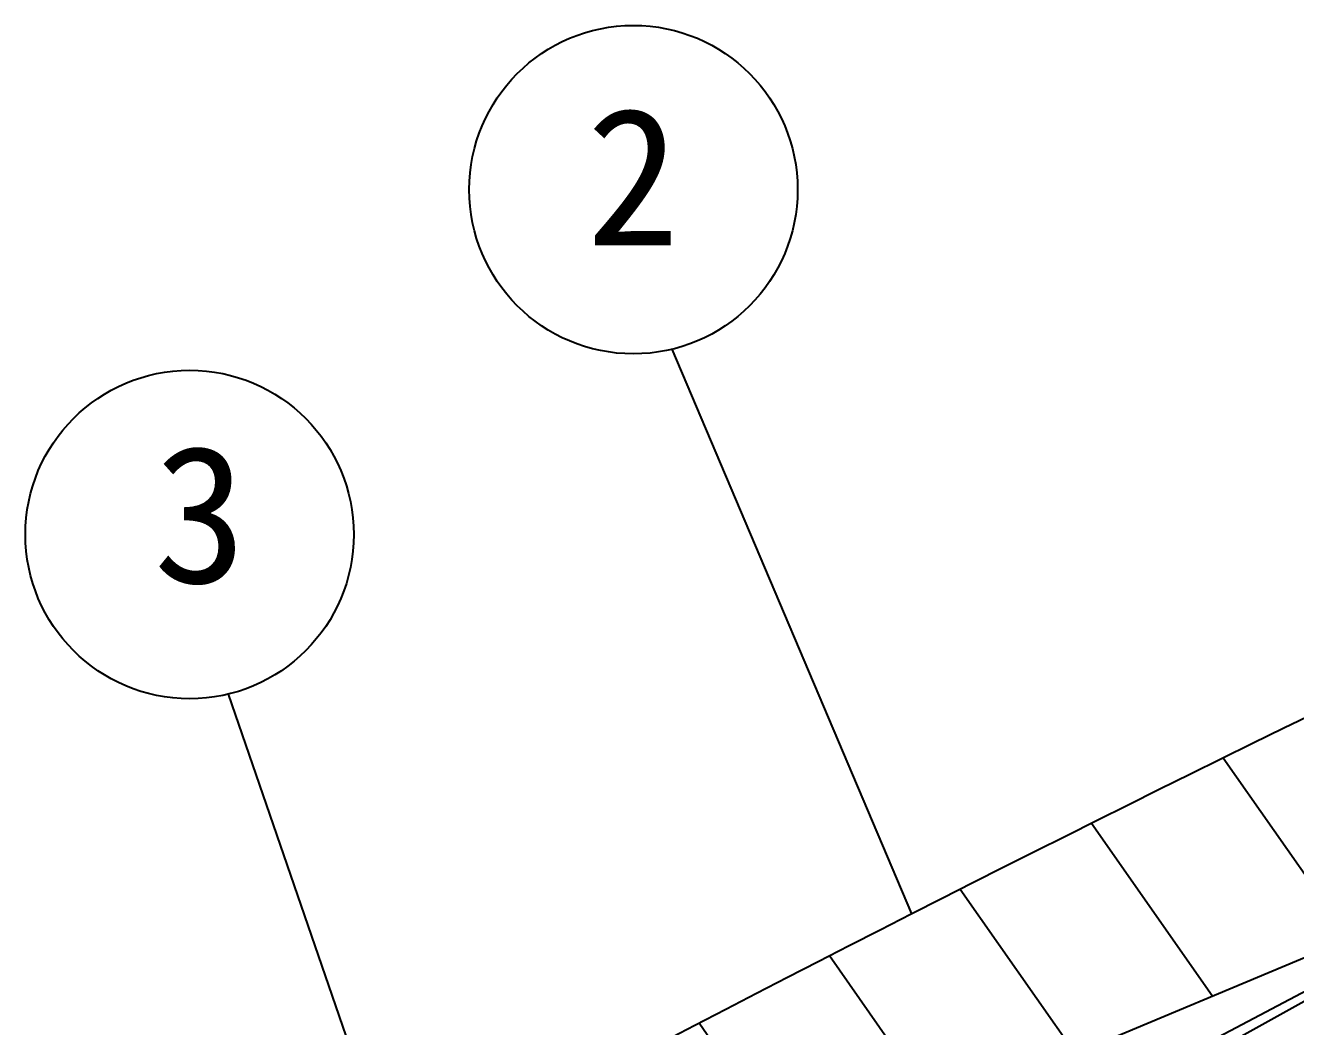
# Model space of a CAD drawing. Extents: x -7342 to 109, y -2713 to 214.
# Drawn here: x -5615.67 to -5587.93, y -2507.84 to -2485.97 of the extents above; entities that cross this region are included whole.
import ezdxf

# ---------------------------------------------------------------- set-up
doc = ezdxf.new("R2010")
doc.units = 0
doc.header["$LTSCALE"] = 7
doc.layers.get('0').update_dxf_attribs({"color": 2, "linetype": 'CONTINUOUS'})
doc.styles.add('\\M+5D1F9\\M+5CABD 1', font='')
doc.styles.get('\\M+5D1F9\\M+5CABD 1').set_extended_font_data('宋体')

msp = doc.modelspace()

# ---------------------------------------------------------------- hatches: boundary and pattern name
at = {"linetype": 'Continuous'}
h = msp.add_hatch(dxfattribs=at)
h.set_pattern_fill('ANSI31', color=3, angle=260, style=0)
h.set_pattern_definition([(305, (-6304.207033930691, -2145.537392710246), (2.600807740617549, 1.821105185414571), [])])
edge = h.paths.add_edge_path(flags=0)
edge.add_line((-5612.732883281415, -2515.786176989376), (-5612.517768906615, -2516.588123378476))
edge.add_arc((-5610.801172305015, -2515.268014173776), 2.000000000000182, 118.6155855240075, 195.0155631222989)
edge.add_arc((-5324.400633498427, -3040.223946883151), 599.9999999999735, 113.9810596827, 118.6155854546002)
edge.add_arc((-5567.854976432314, -2492.929708999376), 0.9999999788999366, 28.05063891379508, 113.981059478107)
edge.add_line((-5566.637463212615, -2493.088123378476), (-5566.972443995315, -2492.459457195576))
edge.add_line((-5566.107873966415, -2494.807270465576), (-5566.637463212615, -2493.088123378476))
edge.add_arc((-5566.585714940416, -2494.954471040876), 0.5000000000000515, 299.0506389141106, 377.1216310276032)
edge.add_line((-5566.587244954215, -2495.527278373276), (-5566.342923723614, -2495.391566482576))
edge.add_arc((-5566.101662272916, -2496.401469687175), 1.000000459198407, 119.050637409275, 152.4656467702328)
edge.add_arc((-5571.462521394215, -2493.608324919976), 5.044823649699975, 265.6186349605994, 332.4826428653996)
edge.add_arc((-5571.923969614714, -2499.635557598675), 1.000000459799253, 85.63564275039, 119.0506334856099)
edge.add_line((-5580.780225505914, -2503.410982227076), (-5572.409552281314, -2498.761366276576))
edge.add_arc((-5581.265544272819, -2502.536644886368), 0.9999930698085923, 292.6896933340477, 299.0670021296785)
edge.add_line((-5597.455418335115, -2510.389687078976), (-5580.879803980215, -2503.459214735376))
edge.add_line((-5597.455418335115, -2510.389687078976), (-5595.819703832414, -2513.653055614776))
edge.add_line((-5595.819703832414, -2513.653055614775), (-5596.887752741614, -2514.200112766775))
edge.add_line((-5599.205993881815, -2509.769801042776), (-5596.887752741615, -2514.200112766776))
edge.add_line((-5602.684466268114, -2511.551482743475), (-5599.205993881815, -2509.769801042776))
edge.add_line((-5602.684466268114, -2511.551482743475), (-5602.200086503214, -2512.539280751876))
edge.add_line((-5609.320412564515, -2516.186328431876), (-5602.200086503215, -2512.539280751876))
edge.add_line((-5609.838970911715, -2515.216036773376), (-5609.320412564515, -2516.186328431876))
edge.add_line((-5612.517768906615, -2516.588123378476), (-5609.838970911715, -2515.216036773376))

# ---------------------------------------------------------------- linework, layer by layer
at = {"color": 6}
for p, q in [((-5596.313799230295, -2505.375154885224), (-5601.543551933615, -2493.043306707609)), ((-5605.040086503215, -2518.538123378476), (-5611.237837466499, -2500.574425496397))]:
    msp.add_line(p, q, dxfattribs=at)
at = {"color": 253, "linetype": 'Continuous'}
for p, q in [((-5597.455418335115, -2510.389687078976), (-5580.879803980215, -2503.459214735376)), ((-5580.879803980215, -2503.459214735376), (-5596.740217246916, -2511.816564774076)), ((-5594.395319671215, -2510.973690422876), (-5580.785699663815, -2503.414003689176))]:
    msp.add_line(p, q, dxfattribs=at)
for centre in [(-5602.392615857127, -2489.558899332878), (-5612.086901390009, -2497.090018121666)]:
    msp.add_circle(centre, 3.586363659654126)
msp.add_arc((-5324.400633498415, -3040.223946883175), 599.9999999999999, 113.9810596826987, 118.6155854545893, dxfattribs=at)

# ---------------------------------------------------------------- texts
at = {"char_height": 3, "width": 6.825199560722467, "attachment_point": 1, "style": '\\M+5D1F9\\M+5CABD 1'}
for s, insert in [('2', (-5603.423749149936, -2487.774770806197)), ('3', (-5612.879122555632, -2495.146614843527))]:
    msp.add_mtext(s, dxfattribs=dict(at, insert=insert))

doc.saveas('drawing.dxf')
